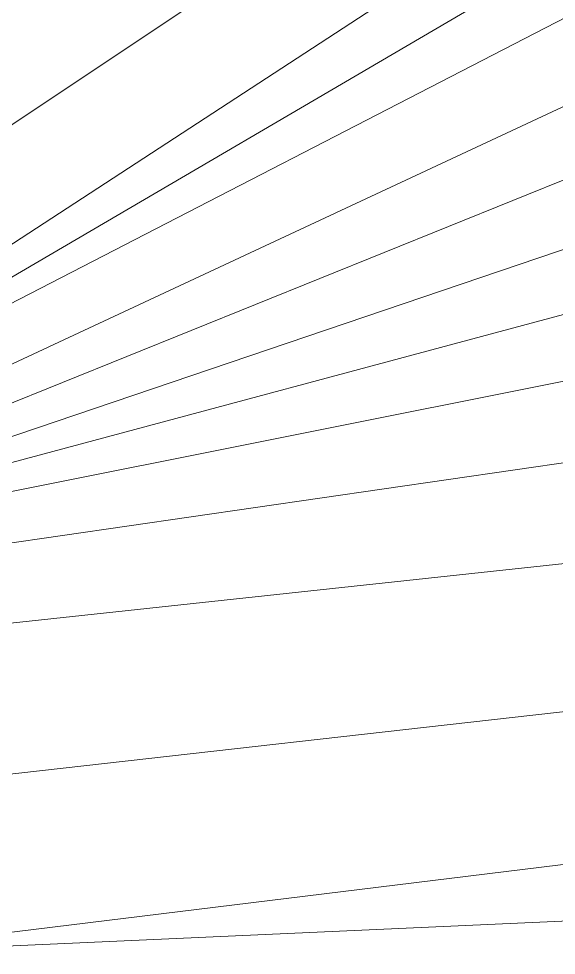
# Model space of a CAD drawing. Header units: millimetres. Extents: x 0 to 594, y 0 to 420.
# Drawn here: x 246.7 to 288.3, y 234.5 to 307 of the extents above; entities that cross this region are included whole.
import ezdxf

# ---------------------------------------------------------------- set-up
doc = ezdxf.new("R2010")
doc.units = ezdxf.units.MM
doc.layers.add('08-FINA', color=5, linetype='CONTINUOUS', lineweight=18)

msp = doc.modelspace()

# ---------------------------------------------------------------- linework, layer by layer
at = {"layer": '08-FINA'}
for p, q in [((370.255, 381.505), (222.074, 282.766)), ((370.232, 370.54), (230.702, 279.467)), ((370.118, 359.723), (216.174, 269.427)), ((370.001, 348.936), (224.586, 273.866)), ((369.923, 338.096), (228.197, 271.895)), ((369.829, 327.312), (225.874, 269.066)), ((369.738, 316.556), (228.374, 268.666)), ((369.654, 305.833), (224.674, 266.906)), ((369.587, 295.117), (232.36, 267.67)), ((369.547, 284.354), (240.241, 265.594)), ((369.526, 273.519), (225.874, 258.066)), ((369.528, 262.496), (228.143, 246.546)), ((369.533, 251.452), (232.876, 234.687)), ((369.505, 240.798), (229.959, 234.539))]:
    msp.add_line(p, q, dxfattribs=at)

doc.saveas('drawing.dxf')
